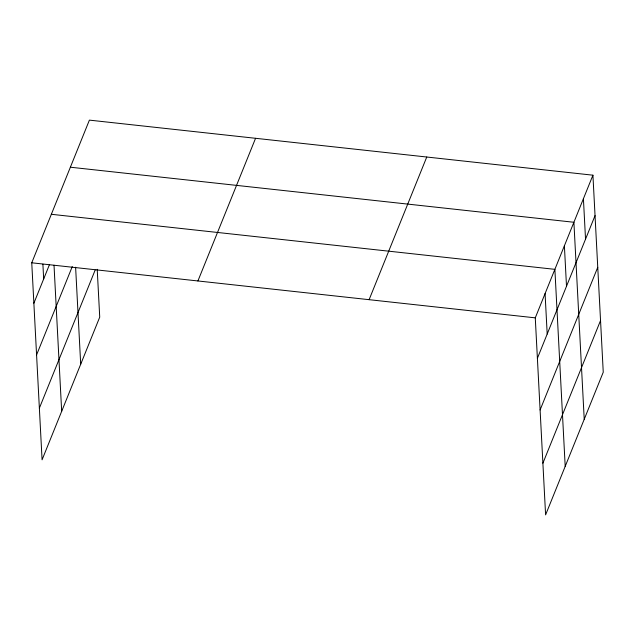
<?xml version="1.0" encoding="UTF-8"?>
<svg xmlns="http://www.w3.org/2000/svg" width="635" height="635" viewBox="0 0 635 635"><rect width="100%" height="100%" fill="white"/><g stroke="black" fill="none" stroke-linecap="round" stroke-linejoin="round"><path stroke-width="0.95" d="M97.218 269.311L99.727 317.151L42.077 459.811L31.75 262.795L89.4 120.126L592.923 175.189L603.25 372.205L545.6 514.874L535.273 317.849L592.923 175.189M33.869 303.236L49.474 264.612M36.576 354.909L72.279 266.565M39.37 408.146L95.186 270.01M197.914 280.964L255.564 138.295M369.11 299.68L426.76 157.02M537.393 358.299L595.043 215.63M540.099 409.964L597.749 267.303M542.893 463.201L600.543 320.532M70.374 167.211L573.897 222.266L584.224 419.283M51.348 214.289L554.879 269.343L565.198 466.368M31.75 262.795L535.273 317.849M583.414 198.723L585.533 239.173M564.388 245.801L566.507 286.25M545.076 293.6L547.195 334.042M75.613 267.208L80.701 364.228M54.023 265.255L61.674 411.305M42.894 264.192L43.672 278.987"/></g></svg>
